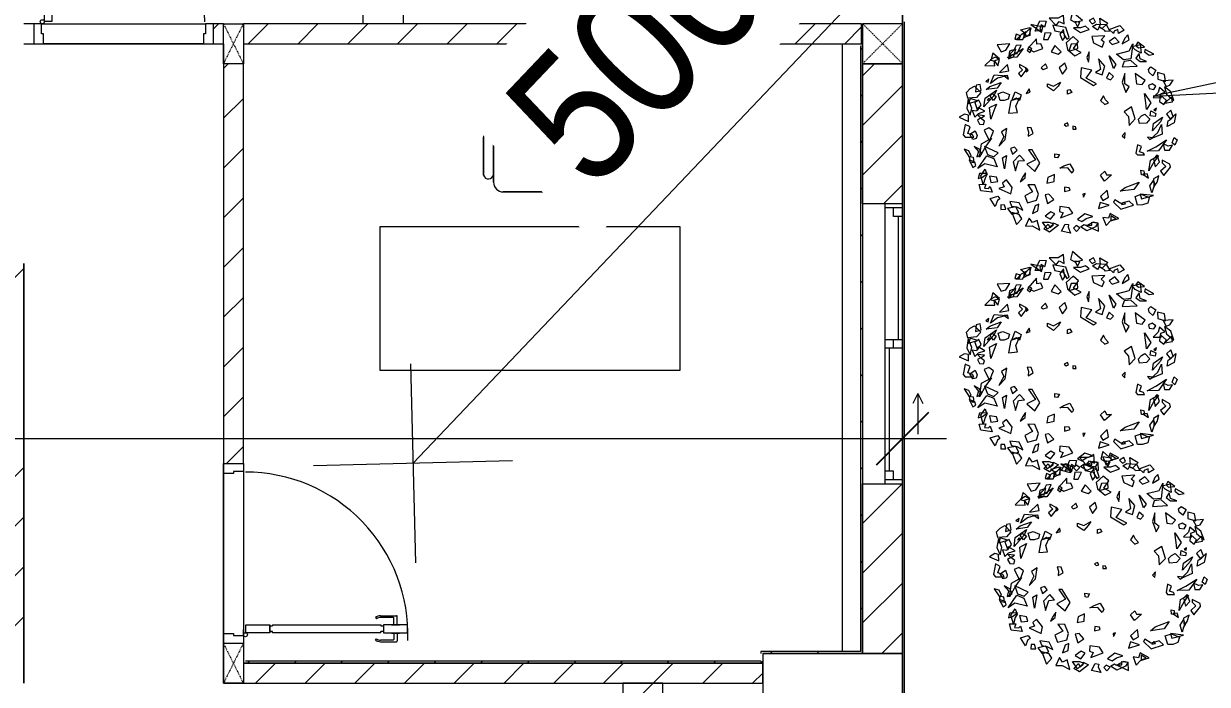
# Model space of a CAD drawing. Header units: millimetres. Extents: x 5357 to 201988, y -16345 to 109895.
# Drawn here: x 122853 to 128779, y 73232 to 76537 of the extents above; entities that cross this region are included whole.
import ezdxf

# ---------------------------------------------------------------- set-up
doc = ezdxf.new("R2010")
doc.units = ezdxf.units.MM
doc.linetypes.add('Dash', pattern=[6, 3, -3])
doc.linetypes.add('Grid Line', pattern=[22.225, 12.7, -3.175, 3.175, -3.175])
for name, color, linetype, lineweight in [('0-1', 7, 'Continuous', 5), ('A-ANNO-DIMS', 211, 'Continuous', 9), ('A-ANNO-DIMS-220', 211, 'Continuous', 9), ('A-CLNG', 13, 'Continuous', 9), ('A-DETL-GENF-1', 53, 'Continuous', 9), ('A-DETL-THIN', 151, 'Continuous', 9), ('A-DOOR-1', 53, 'Continuous', 9), ('A-FLOR', 192, 'Continuous', 9), ('A-FLOR-1', 10, 'Continuous', 9), ('A-FLOR-2', 53, 'Continuous', 9), ('A-GLAZ', 151, 'Continuous', 9), ('A-WALL', 113, 'Continuous', 9), ('A-WALL-1', 9, 'Continuous', 18), ('A-WALL-2', 53, 'Continuous', 9), ('A-WALL-4', 113, 'Continuous', 18), ('A-WALL-PATT-1', 10, 'Continuous', 9), ('A-WALL-PATT-2', 53, 'Continuous', 9), ('A-WALL-PATT-3', 111, 'Continuous', 9), ('G-IMPT', 8, 'Continuous', 9), ('I-FURN', 30, 'Continuous', 9), ('I-FURN-1', 53, 'Continuous', 9), ('I-WALL-1', 9, 'Continuous', 18), ('L-PLNT', 71, 'Continuous', 9), ('S-COLS', 52, 'Continuous', 9), ('S-COLS-2', 9, 'Continuous', 18), ('S-COLS-4', 53, 'Continuous', 9), ('S-COLS-5', 52, 'Continuous', 18), ('S-COLS-6', 52, 'Dash', 9), ('S-COLS-HDLN', 52, 'Dash', 9), ('S-COLS-HDLN-1', 53, 'Dash', 9), ('S-GRID-1', 1, 'Grid Line', 9)]:
    doc.layers.add(name, color=color, linetype=linetype, lineweight=lineweight)
doc.styles.add('Arial_4', font='arial_0.ttf', dxfattribs={"width": 0.9, "height": 660})
doc.styles.add('UTM Avo', font='UTM Avo.ttf', dxfattribs={"width": 0.9, "height": 660})
doc.dimstyles.new('1_Dim_chi_tiet_khu_đất_2', dxfattribs={"dimscale": 304.8, "dimtxt": 673.371204, "dimasz": 0.866142, "dimexe": 0.721785, "dimexo": 0.0625, "dimgap": 0.072178, "dimtad": 1, "dimdec": 0, "dimrnd": 5, "dimzin": 0, "dimdsep": 46, "dimtxsty": 'Arial_4', "dimblk1": 'OBLIQUE', "dimblk2": 'OBLIQUE', "dimsah": 1, "dimcen": 0.09, "dimdle": 0.721785, "dimazin": 0, "dimtfac": 1, "dimtdec": 4, "dimtix": 1, "dimtmove": 0, "dimatfit": 3, "dimfxl": 2.165354, "dimfxlon": 1, "dimtvp": 1, "dimtolj": 1, "dimtzin": 0, "dimarcsym": 2})
doc.dimstyles.new('Arrow_-_2_5mm_Arial_DIM_KHU_DAT', dxfattribs={"dimscale": 304.8, "dimtxt": 659.538626, "dimasz": 2.165354, "dimexe": 1.732283, "dimexo": 0, "dimgap": 0.360892, "dimtad": 1, "dimjust": 3, "dimdec": 0, "dimzin": 0, "dimdsep": 46, "dimtxsty": 'UTM Avo', "dimsah": 1, "dimcen": 0.09, "dimazin": 0, "dimtfac": 1, "dimtdec": 4, "dimtix": 1, "dimtmove": 0, "dimatfit": 2, "dimfxl": 1, "dimtvp": 1, "dimtfill": 1, "dimtolj": 1, "dimtzin": 0, "dimarcsym": 2})
pattern_1 = [(45, (0, 0), (-124.4508, 124.4508), [])]
pattern_2 = [(45, (0, 0), (-116.67262, 116.67262), [])]

# ---------------------------------------------------------------- blocks, each defined once
blk = doc.blocks.new('NCV_TKTC_KET CAU_rvt-1-TKCS_MB SÂN ĐƯỜNG NỘI BỘ')
at = {"layer": 'A-FLOR-1'}
for p, q in [((122852.6, 75142.4), (122852.6, 75336.9)), ((122852.6, 75336.9), (122852.6, 75142.4)), ((122852.6, 75336.9), (122852.6, 75142.4)), ((122852.6, 75142.4), (122852.6, 75336.9)), ((122852.6, 75137), (122852.6, 75142.4)), ((122852.6, 75142.4), (122852.6, 75137)), ((122852.6, 75142.4), (122852.6, 75137)), ((122852.6, 75137), (122852.6, 75142.4)), ((122852.6, 75087), (122852.6, 75137)), ((122852.6, 75137), (122852.6, 75087)), ((122852.6, 75137), (122852.6, 75087)), ((122852.6, 75087), (122852.6, 75137)), ((122852.6, 74387), (122852.6, 75087)), ((122852.6, 75087), (122852.6, 74387)), ((122852.6, 75087), (122852.6, 74387)), ((122852.6, 74387), (122852.6, 75087)), ((122852.6, 74342.4), (122852.6, 74387)), ((122852.6, 74387), (122852.6, 74342.4)), ((122852.6, 74387), (122852.6, 74342.4)), ((122852.6, 74342.4), (122852.6, 74387)), ((122852.6, 74337), (122852.6, 74342.4)), ((122852.6, 74342.4), (122852.6, 74337)), ((122852.6, 74342.4), (122852.6, 74337)), ((122852.6, 74337), (122852.6, 74342.4)), ((122852.6, 73236.9), (122852.6, 74337)), ((122852.6, 74337), (122852.6, 73236.9)), ((122852.6, 74337), (122852.6, 73236.9)), ((122852.6, 73236.9), (122852.6, 74337)), ((127252.5, 73386.9), (127252.5, 73035.3))]:
    blk.add_line(p, q, dxfattribs=at)
at = {"layer": 'A-FLOR-2'}
blk.add_line((127252.5, 73035.3), (127252.5, 73386.9), dxfattribs=at)
at = {"layer": 'S-COLS-2'}
for p, q in [((126552.4, 73386.9), (126552.4, 73036.9)), ((127252.4, 73386.9), (126552.4, 73386.9)), ((127252.4, 73036.9), (127252.4, 73386.9))]:
    blk.add_line(p, q, dxfattribs=at)
blk = doc.blocks.new('DOOR_CW_01 CANH MO-PANEL KINH - DIW_01-900x2200-CỬA GỖ VÂN LAMINATE-553375-TKCS_MB SÂN ĐƯỜNG NỘI BỘ')
at = {"layer": 'A-DETL-GENF-1'}
for p, q in [((-397, -182), (-397, -62)), ((-397, -62), (-357, -62)), ((-357, -62), (-357, -182)), ((-357, -182), (-397, -182)), ((-397, -196), (-391, -196)), ((-397, -738), (-397, -196)), ((-391, -196), (-391, -182)), ((-391, -182), (-363, -182)), ((-363, -182), (-363, -196)), ((-357, -196), (-363, -196)), ((-357, -196), (-357, -738)), ((-442, -737), (-442, -816.5)), ((-434, -799.5), (-434, -737)), ((-433.9, -711.2), (-427.3, -715.8)), ((-397, -738), (-391, -738)), ((-357, -752), (-397, -752)), ((-397, -752), (-397, -872)), ((-391, -752), (-391, -738)), ((-363, -752), (-391, -752)), ((-357, -738), (-363, -738)), ((-363, -738), (-363, -752)), ((-357, -872), (-357, -752)), ((-320.1, -711.2), (-326.7, -715.8)), ((-320, -799.5), (-320, -737)), ((-312, -737), (-312, -816.5)), ((-399, -820.5), (-438, -820.5)), ((-399, -803.5), (-430, -803.5)), ((-399, -792.2), (-399, -831.8)), ((-397, -792.2), (-399, -792.2)), ((-397, -792.2), (-397, -831.8)), ((-357, -792.2), (-357, -831.8)), ((-357, -792.2), (-355, -792.2)), ((-355, -792.2), (-355, -831.8)), ((-355, -803.5), (-324, -803.5)), ((-355, -820.5), (-316, -820.5)), ((-399, -831.8), (-397, -831.8)), ((-397, -872), (-357, -872)), ((-355, -831.8), (-357, -831.8))]:
    blk.add_line(p, q, dxfattribs=at)
blk.add_circle((-407, -60), 10, dxfattribs=at)
for centre, radius, start, end in [((-407, -60), 814, 268, 0), ((-397, -737), 45, 145, 180), ((-397, -737), 37, 145, 180), ((-357, -737), 37, 0, 35), ((-357, -737), 45, 360, 35), ((-438, -816.5), 4, 180, 270), ((-430, -799.5), 4, 180, 270), ((-324, -799.5), 4, 270, 0), ((-316, -816.5), 4, 270, 0)]:
    blk.add_arc(centre, radius, start, end, dxfattribs=at)
at = {"layer": 'A-DOOR-1'}
for p, q in [((-450, -50), (-450, 50)), ((-450, 50), (-400, 50)), ((-400, 50), (-400, 0)), ((400, 0), (400, 50)), ((400, 50), (450, 50)), ((450, 50), (450, -50)), ((-410, -50), (-450, -50)), ((-410, 0), (-410, -50)), ((-400, 0), (-410, 0)), ((-407, -50), (-382, -50)), ((410, 0), (400, 0)), ((410, -50), (410, 0)), ((450, -50), (410, -50))]:
    blk.add_line(p, q, dxfattribs=at)
blk = doc.blocks.new('BAN LV A - BAN LV A_dwg_ban hoc2-V184-TKCS_MB SÂN ĐƯỜNG NỘI BỘ')
at = {"layer": 'I-FURN'}
for p, q in [((145.8, 437.4), (-145.8, 437.4)), ((-194.4, 388.8), (-194.4, 113.4)), ((194.4, 113.4), (194.4, 388.8)), ((-243, 354.4), (-243, 162)), ((194.4, 351.4), (194.4, 150.8)), ((243.7, 164.3), (243.7, 354.4)), ((-120.5, 64.8), (120.5, 64.8))]:
    blk.add_line(p, q, dxfattribs=at)
at = {"layer": 'I-FURN', "flags": 128}
blk.add_lwpolyline([(-737.8, 610.5), (-737.8, 1330.5), (-154.9, 1330.5), (762.2, 1330.5), (762.2, 610.5)], close=True, dxfattribs=at)
at = {"layer": 'I-FURN'}
for centre, radius, start, end in [((-145.8, 388.8), 48.6, 90, 180), ((145.8, 388.8), 48.6, 360, 90), ((-218.7, 347.3), 25.3, 343.7398, 163.7398), ((219.4, 347.3), 25.3, 16.2602, 170.70537), ((-218.7, 154.9), 25.3, 163.7398, 16.2602), ((219.4, 154.9), 25.3, 189.29463, 251.61649), ((219.4, 154.9), 25.3, 255.7833, 16.2602), ((-180.2, 75.4), 17.8, 57.97259, 216.69006), ((-145.8, 113.4), 48.6, 180, 207.58444), ((0, 324), 324, 233.1301, 306.8699), ((0, 359.3), 318.2, 237.57575, 302.42425), ((180.2, 75.4), 17.8, 323.30994, 122.02741), ((145.8, 113.4), 48.6, 332.41556, 0)]:
    blk.add_arc(centre, radius, start, end, dxfattribs=at)
blk = doc.blocks.new('BAN LV A - BAN LV A_dwg-V185-TKCS_MB SÂN ĐƯỜNG NỘI BỘ')
at = {"extrusion": (0, 0, -1), "zscale": -1, "rotation": 180}
blk.add_blockref('BAN LV A - BAN LV A_dwg_ban hoc2-V184-TKCS_MB SÂN ĐƯỜNG NỘI BỘ', (-729, 1383.7), dxfattribs=at)
blk = doc.blocks.new('BAN LV A - BAN LV A-V186-TKCS_MB SÂN ĐƯỜNG NỘI BỘ')
at = {"layer": 'I-FURN-1'}
for p, q in [((-8.8, -53.2), (1491.2, -53.2)), ((-8.8, -773.2), (-8.8, -53.2)), ((1491.2, -53.2), (1491.2, -773.2)), ((1491.2, -773.2), (-8.8, -773.2)), ((583.2, -946.3), (874.8, -946.3)), ((534.6, -1029.3), (534.6, -994.9)), ((923.4, -994.9), (923.4, -1032.3)), ((486, -1221.7), (486, -1029.3)), ((972.7, -1029.3), (972.7, -1219.4)), ((534.6, -1270.3), (534.6, -1235.9)), ((923.4, -1232.9), (923.4, -1270.3))]:
    blk.add_line(p, q, dxfattribs=at)
for centre, radius, start, end in [((583.2, -994.9), 48.6, 90, 180), ((874.8, -994.9), 48.6, 0, 90), ((510.3, -1036.4), 25.3, 16.2602, 163.7398), ((948.4, -1036.4), 25.3, 16.2602, 170.70537), ((510.3, -1228.8), 25.3, 163.7398, 343.7398), ((948.4, -1228.8), 25.3, 189.29463, 16.2602), ((548.9, -1308.3), 17.8, 119.40397, 216.69006), ((583.2, -1270.3), 48.6, 180, 207.58444), ((874.8, -1270.3), 48.6, 332.41556, 0), ((909.2, -1308.3), 17.8, 323.30994, 60.59603), ((729, -1059.7), 324, 233.1301, 306.8699)]:
    blk.add_arc(centre, radius, start, end, dxfattribs=at)
at = {"extrusion": (0, 0, -1), "zscale": -1, "rotation": 180}
blk.add_blockref('BAN LV A - BAN LV A_dwg-V185-TKCS_MB SÂN ĐƯỜNG NỘI BỘ', (0, 0), dxfattribs=at)
blk = doc.blocks.new('G1_SOF - BO TRU - 100x200-V190-TKCS_MB SÂN ĐƯỜNG NỘI BỘ')
at = {"layer": 'S-COLS-2'}
for p, q in [((-50, 100), (50, 100)), ((-50, -100), (-50, 100)), ((50, 100), (50, -100))]:
    blk.add_line(p, q, dxfattribs=at)
at = {"layer": 'S-COLS-HDLN-1'}
for p, q in [((50, -100), (-50, 100)), ((-50, -100), (50, 100))]:
    blk.add_line(p, q, dxfattribs=at)
blk = doc.blocks.new('DOOR_CW_01 CANH MO-PANEL KINH - DIG_01-900x2200-CỬA NHÔM KÍNH-400868-TKCS_MB SÂN ĐƯỜNG NỘI BỘ')
at = {"layer": 'A-DETL-GENF-1'}
for p, q in [((-399, 831.8), (-397, 831.8)), ((-399, 792.2), (-399, 831.8)), ((-397, 872), (-357, 872)), ((-397, 752), (-397, 872)), ((-397, 792.2), (-397, 831.8)), ((-357, 872), (-357, 752)), ((-357, 792.2), (-357, 831.8)), ((-355, 831.8), (-357, 831.8)), ((-355, 792.2), (-355, 831.8)), ((-442, 737), (-442, 816.5)), ((-399, 820.5), (-438, 820.5)), ((-434, 799.5), (-434, 737)), ((-399, 803.5), (-430, 803.5)), ((-397, 792.2), (-399, 792.2)), ((-357, 792.2), (-355, 792.2)), ((-355, 820.5), (-316, 820.5)), ((-355, 803.5), (-324, 803.5)), ((-320, 799.5), (-320, 737)), ((-312, 737), (-312, 816.5)), ((-433.9, 711.2), (-427.3, 715.8)), ((-357, 752), (-397, 752)), ((-397, 738), (-391, 738)), ((-397, 738), (-397, 196)), ((-363, 752), (-391, 752)), ((-391, 752), (-391, 738)), ((-363, 738), (-363, 752)), ((-357, 738), (-363, 738)), ((-357, 196), (-357, 738)), ((-320.1, 711.2), (-326.7, 715.8)), ((-397, 196), (-391, 196)), ((-357, 182), (-397, 182)), ((-397, 182), (-397, 62)), ((-391, 196), (-391, 182)), ((-391, 182), (-363, 182)), ((-357, 196), (-363, 196)), ((-363, 182), (-363, 196)), ((-357, 62), (-357, 182)), ((-397, 62), (-357, 62))]:
    blk.add_line(p, q, dxfattribs=at)
blk.add_circle((-407, 60), 10, dxfattribs=at)
for centre, radius, start, end in [((-407, 60), 814, 360, 92), ((-438, 816.5), 4, 90, 180), ((-430, 799.5), 4, 90, 180), ((-324, 799.5), 4, 360, 90), ((-316, 816.5), 4, 0, 90), ((-397, 737), 45, 180, 215), ((-397, 737), 37, 180, 215), ((-357, 737), 37, 325, 0), ((-357, 737), 45, 325, 0)]:
    blk.add_arc(centre, radius, start, end, dxfattribs=at)
at = {"layer": 'A-DOOR-1'}
for p, q in [((-410, 50), (-450, 50)), ((-450, 50), (-450, -50)), ((-410, 0), (-410, 50)), ((-400, 0), (-410, 0)), ((-407, 50), (-382, 50)), ((-400, -50), (-400, 0)), ((410, 0), (400, 0)), ((400, 0), (400, -50)), ((450, 50), (410, 50)), ((410, 50), (410, 0)), ((450, -50), (450, 50)), ((-450, -50), (-400, -50)), ((400, -50), (450, -50))]:
    blk.add_line(p, q, dxfattribs=at)
blk = doc.blocks.new('G1_SOF - BO TRU - 100x200-V107-TKCS_MB SÂN ĐƯỜNG NỘI BỘ')
at = {"layer": 'S-COLS-2'}
for p, q in [((-50, 100), (50, 100)), ((-50, -100), (-50, 100)), ((50, 100), (50, -100)), ((50, -100), (-50, -100))]:
    blk.add_line(p, q, dxfattribs=at)
at = {"layer": 'S-COLS-HDLN-1'}
for p, q in [((50, -100), (-50, 100)), ((-50, -100), (50, 100))]:
    blk.add_line(p, q, dxfattribs=at)
blk = doc.blocks.new('NCV_TKTC_TANG 1_rvt-1-TKCS_MB SÂN ĐƯỜNG NỘI BỘ')
at = {"layer": 'A-WALL-PATT-1'}
h = blk.add_hatch(dxfattribs=at)
h.set_pattern_fill('FP_1', color=256, style=0, pattern_type=2)
h.set_pattern_definition(pattern_1)
h.paths.add_polyline_path([(123842.6, 76436.9), (123852.6, 76436.9), (123852.6, 76536.9), (123802.6, 76536.9), (123802.6, 76436.9)])
h.paths.add_polyline_path([(122852.6, 76436.9), (122902.6, 76436.9), (122902.6, 76536.9), (122852.6, 76536.9)])
h = blk.add_hatch(dxfattribs=at)
h.set_pattern_fill('FP_1', color=256, style=0, pattern_type=2)
h.set_pattern_definition(pattern_1)
h.paths.add_polyline_path([(126952.6, 76436.9), (127047.6, 76436.9), (127047.6, 76536.9), (123952.6, 76536.9), (123952.6, 76436.9), (126885.8, 76436.9)])
h = blk.add_hatch(dxfattribs=at)
h.set_pattern_fill('FP_1', color=256, style=0, pattern_type=2)
h.set_pattern_definition(pattern_1)
h.paths.add_polyline_path([(123902.6, 74336.9), (123952.6, 74336.9), (123952.6, 76336.9), (123852.6, 76336.9), (123852.6, 74336.9)])
h = blk.add_hatch(dxfattribs=at)
h.set_pattern_fill('FP_1', color=256, style=0, pattern_type=2)
h.set_pattern_definition(pattern_1)
h.paths.add_polyline_path([(122752.6, 73436.9), (122852.6, 73436.9), (122852.6, 74337), (122752.6, 74337), (122752.6, 73897.3)])
h.paths.add_polyline_path([(122852.6, 75137), (122852.6, 75437), (122752.6, 75437), (122752.6, 75137), (122802.6, 75137)])
h = blk.add_hatch(dxfattribs=at)
h.set_pattern_fill('FP_1', color=256, style=0, pattern_type=2)
h.set_pattern_definition(pattern_1)
h.paths.add_polyline_path([(125852.6, 73236.9), (126552.6, 73236.9), (126552.6, 73336.9), (123952.6, 73336.9), (123952.6, 73236.9), (124990.5, 73236.9)])
at = {"layer": 'A-WALL-PATT-2'}
h = blk.add_hatch(dxfattribs=at)
h.set_pattern_fill('FP_2', color=256, style=0, pattern_type=2)
h.set_pattern_definition(pattern_2)
h.paths.add_polyline_path([(127052.6, 73386.9), (127050.9, 76426.9), (127042.6, 76426.9), (127042.6, 73386.9)])
h = blk.add_hatch(dxfattribs=at)
h.set_pattern_fill('FP_2', color=256, style=0, pattern_type=2)
h.set_pattern_definition(pattern_2)
h.paths.add_polyline_path([(127042.6, 73386.9), (127042.6, 73396.9), (126542.6, 73396.9), (126542.6, 73386.9), (126952.6, 73386.9)])
h = blk.add_hatch(dxfattribs=at)
h.set_pattern_fill('FP_2', color=256, style=0, pattern_type=2)
h.set_pattern_definition(pattern_2)
h.paths.add_polyline_path([(125032.2, 73336.9), (126552.4, 73337.1), (126552.4, 73346.9), (123952.6, 73346.9), (123952.6, 73336.9), (123979.7, 73336.9)])
at = {"layer": 'A-FLOR-1'}
for p, q in [((122852.6, 76436.9), (122902.6, 76436.9)), ((122902.6, 76436.9), (122952.6, 76436.9)), ((122952.6, 76436.9), (123752.6, 76436.9)), ((123752.6, 76436.9), (123802.6, 76436.9)), ((123802.6, 76436.9), (123852.6, 76436.9)), ((123852.6, 76436.9), (123852.6, 74343.1)), ((123852.6, 74343.1), (123852.6, 74336.9)), ((123852.6, 74336.9), (123852.6, 74286.9)), ((123852.6, 74286.9), (123852.6, 73486.9)), ((123852.6, 73486.9), (123852.6, 73443.1)), ((123852.6, 73443.1), (123852.6, 73436.9)), ((123852.6, 73436.9), (123852.6, 73236.9)), ((123852.6, 73236.9), (125852.6, 73236.9)), ((125852.6, 73236.9), (125852.6, 73226.9))]:
    blk.add_line(p, q, dxfattribs=at)
at = {"layer": 'A-FLOR-2'}
for p, q in [((123752.6, 76436.9), (122952.6, 76436.9)), ((123852.6, 73486.9), (123852.6, 74286.9))]:
    blk.add_line(p, q, dxfattribs=at)
at = {"layer": 'A-WALL-1'}
for p, q in [((127047.6, 76536.9), (123952.6, 76536.9)), ((127047.6, 76436.9), (127047.6, 76536.9)), ((122852.6, 76436.9), (122862.6, 76436.9)), ((123842.6, 76436.9), (123852.6, 76436.9)), ((123952.6, 76436.9), (127047.6, 76436.9)), ((126552.6, 73336.9), (123952.6, 73336.9)), ((126552.6, 73236.9), (126552.6, 73336.9)), ((123952.6, 73236.9), (126552.6, 73236.9))]:
    blk.add_line(p, q, dxfattribs=at)
at = {"layer": 'A-WALL-2'}
for p, q in [((124552.6, 76536.9), (124552.6, 78026.9)), ((124752.6, 78036.9), (124752.6, 76536.9)), ((122902.6, 76536.9), (122852.6, 76536.9)), ((122942.6, 76536.9), (123762.6, 76536.9)), ((123852.6, 76536.9), (123802.6, 76536.9)), ((122862.6, 76436.9), (122902.6, 76436.9)), ((123752.6, 76436.9), (122952.6, 76436.9)), ((123802.6, 76436.9), (123842.6, 76436.9)), ((123852.6, 76336.9), (123852.6, 74336.9)), ((123952.6, 74336.9), (123952.6, 76336.9)), ((123852.6, 73486.9), (123852.6, 74286.9)), ((123952.6, 74296.9), (123952.6, 73476.9))]:
    blk.add_line(p, q, dxfattribs=at)
at = {"layer": 'I-WALL-1'}
for p, q in [((127042.6, 76426.9), (127042.6, 73396.9)), ((127052.6, 75635.3), (127052.6, 76426.9)), ((127052.6, 73386.9), (127052.6, 74235.3)), ((127042.6, 73396.9), (126542.6, 73396.9)), ((126542.6, 73396.9), (126542.6, 73386.9)), ((126552.6, 73386.9), (127042.6, 73386.9)), ((127042.6, 73386.9), (127052.6, 73386.9)), ((123952.6, 73336.9), (126552.6, 73336.9)), ((126542.6, 73346.9), (123962.6, 73346.9)), ((126552.6, 73336.9), (126552.6, 73346.9))]:
    blk.add_line(p, q, dxfattribs=at)
at = {"layer": 'A-DOOR-1'}
blk.add_blockref('DOOR_CW_01 CANH MO-PANEL KINH - DIG_01-900x2200-CỬA NHÔM KÍNH-400868-TKCS_MB SÂN ĐƯỜNG NỘI BỘ', (123352.6, 76486.9), dxfattribs=at)
at = {"layer": 'A-DOOR-1', "rotation": 90.0000000000008}
blk.add_blockref('DOOR_CW_01 CANH MO-PANEL KINH - DIW_01-900x2200-CỬA GỖ VÂN LAMINATE-553375-TKCS_MB SÂN ĐƯỜNG NỘI BỘ', (123902.6, 73886.9), dxfattribs=at)
at = {"layer": 'I-FURN-1', "rotation": 180}
blk.add_blockref('BAN LV A - BAN LV A-V186-TKCS_MB SÂN ĐƯỜNG NỘI BỘ', (126128.2, 74749.2), dxfattribs=at)
at = {"layer": 'S-COLS-4', "rotation": 180}
for name, p in [('G1_SOF - BO TRU - 100x200-V107-TKCS_MB SÂN ĐƯỜNG NỘI BỘ', (123902.6, 76436.9)), ('G1_SOF - BO TRU - 100x200-V190-TKCS_MB SÂN ĐƯỜNG NỘI BỘ', (123902.6, 73336.9))]:
    blk.add_blockref(name, p, dxfattribs=at)
blk = doc.blocks.new('1_FAMILY RVT - W01-WxH 1400x1400xmm-389822-TKCS_MB SÂN ĐƯỜNG NỘI BỘ')
at = {"layer": 'A-GLAZ'}
for p, q in [((248.4, 172.39), (299.2, 197.79)), ((248.4, 172.39), (299.2, 146.99)), ((248.4, 172.39), (451.6, 172.39)), ((-700, 96.19), (-700, -103.81)), ((700, 96.19), (-700, 96.19)), ((-700, 96.19), (-636.5, 96.19)), ((-680.95, 96.19), (-680.95, 7.29)), ((-636.5, 96.19), (-22.225, 96.19)), ((-636.5, 96.19), (-636.5, 51.74)), ((-636.5, 73.965), (-22.225, 73.965)), ((-22.225, 7.29), (-22.225, 96.19)), ((-22.225, 96.19), (22.225, 96.19)), ((22.225, 96.19), (680.95, 96.19)), ((22.225, 96.19), (22.225, 7.29)), ((680.95, 96.19), (700, 96.19)), ((680.95, 96.19), (680.95, 7.29)), ((700, -103.81), (700, 96.19)), ((-700, 7.29), (-680.95, 7.29)), ((-636.5, 51.74), (-680.95, 51.74)), ((-680.95, 7.29), (-22.225, 7.29)), ((22.225, 51.74), (-22.225, 51.74)), ((-22.225, 7.29), (22.225, 7.29)), ((22.225, 29.515), (636.5, 29.515)), ((22.225, 7.29), (636.5, 7.29)), ((636.5, 51.74), (636.5, 7.29)), ((680.95, 51.74), (636.5, 51.74)), ((636.5, 7.29), (700, 7.29)), ((-700, -103.81), (700, -103.81))]:
    blk.add_line(p, q, dxfattribs=at)
blk = doc.blocks.new('CAY MAI VAN PHUC - CAY DUC SOC_dwg-V449-TKCS_MB SÂN ĐƯỜNG NỘI BỘ')
at = {"layer": 'G-IMPT'}
for p, q in [((3.3, 710.1), (-1.7, 603.3)), ((8.8, 584.8), (7.2, 703.3)), ((294.2, -25.1), (338.5, -24.4)), ((338.9, -25.5), (294.3, -25.5))]:
    blk.add_line(p, q, dxfattribs=at)
at = {"layer": 'G-IMPT', "flags": 128}
for points in [[(-1.7, 603.3), (-13.8, 346.6), (-60.3, 479.5), (-67, 419.7), (-133.5, 499.4), (-126.8, 413), (-206.6, 479.5), (-173.4, 359.9), (-213.3, 426.3), (-293.1, 379.8), (-279.8, 346.6), (-319.7, 373.2), (-366.2, 320), (-326.3, 273.5), (-472.6, 306.7), (-359.6, 246.9), (-425.8, 246.9)], [(32.8, 479.5), (12.9, 293.4), (8.8, 584.8)], [(75.9, 452.2), (72.7, 426.3), (52.8, 486.1), (32.8, 479.5)], [(134.3, 451.9), (112.6, 393.1), (119.3, 479.5), (79.4, 479.5), (75.9, 452.2)], [(-426.1, 246.9), (-446, 207.1), (-419.4, 173.8), (-452.7, 167.2), (-466, 67.5), (-439.4, 67.5), (-472.6, 47.6), (-439.4, 14.4), (-878.3, -78.6), (-80.3, -38.8), (-472.6, -105.2), (-446, -204.9), (-419.4, -198.2), (-419.4, -238.1), (-352.9, -324.5)], [(294.3, -25.5), (272.2, -25.5), (294.2, -25.1)], [(-100.2, -470.7), (-19.9, -481.4), (-0.5, -390.9), (-0.5, -590.3), (26.2, -484), (86, -477.3), (86, -444.1), (112.6, -464), (212.4, -444.1), (192.4, -404.2), (225.7, -417.5), (278.9, -384.3), (199.1, -191.6), (305.5, -371), (338.7, -337.8), (312.1, -291.3), (365.3, -324.5), (393.1, -282.9)], [(-313, -377.6), (-206.6, -271.3), (-366.2, -550.4), (-259.8, -417.5), (-213.3, -444.1), (-166.7, -417.5), (-166.7, -457.4), (-102.1, -470.3)], [(-352.8, -324.3), (-326.3, -297.9), (-339.6, -364.4), (-313.4, -377.4)], [(393.1, -282.9), (405.2, -264.7), (429.2, -276.7)]]:
    blk.add_lwpolyline(points, dxfattribs=at)
at = {"layer": 'G-IMPT'}
blk.add_circle((0, 0), 38.6, dxfattribs=at)
blk = doc.blocks.new('CAY MAI VAN PHUC - CAY BONG TRANG-V450-TKCS_MB SÂN ĐƯỜNG NỘI BỘ')
at = {"xscale": 0.7894736842105263, "yscale": 0.7894736842105263, "zscale": 0.7894736842105263}
blk.add_blockref('CAY MAI VAN PHUC - CAY DUC SOC_dwg-V449-TKCS_MB SÂN ĐƯỜNG NỘI BỘ', (0, 0), dxfattribs=at)
blk = doc.blocks.new('CAY BACH TRINH - CAY BACH TRINH_dwg-2249800-TKCS_MB SÂN ĐƯỜNG NỘI BỘ')
at = {"layer": 'G-IMPT', "flags": 128}
for points in [[(-357, 1653), (-250, 1541), (-201, 1603), (-123, 1566), (-133, 1703), (-220, 1653)], [(7, 1749), (-25, 1628), (43, 1591), (160, 1616)], [(-715, 1368), (-728, 1408), (-805, 1472), (-663, 1508), (-663, 1385)], [(-648, 1504), (-672, 1392), (-758, 1347), (-746, 1419), (-706, 1444)], [(-477, 1437), (-459, 1512), (-646, 1555)], [(-578, 1452), (-505, 1613), (-404, 1608), (-431, 1511), (-482, 1548), (-505, 1489), (-486, 1456)], [(-83, 1327), (-48, 1351), (-99, 1506), (-301, 1542), (-270, 1454), (-140, 1428)], [(23, 1503), (131, 1428), (267, 1478), (209, 1528), (131, 1503)], [(121, 1587), (40, 1602), (86, 1521)], [(335, 1653), (267, 1616), (316, 1566), (365, 1591)], [(533, 1553), (590, 1452), (520, 1446), (509, 1467), (423, 1512), (399, 1468), (319, 1525), (383, 1562)], [(423, 1516), (443, 1553), (433, 1653), (560, 1578), (472, 1491)], [(579, 1478), (745, 1541), (813, 1466), (725, 1416), (716, 1478), (657, 1453), (647, 1416)], [(-874, 1403), (-896, 1328), (-826, 1327), (-809, 1379)], [(-870, 1320), (-769, 1323), (-719, 1438), (-798, 1395)], [(-556, 1333), (-692, 1179), (-600, 1129), (-460, 1181), (-492, 1255), (-553, 1247)], [(-428, 1425), (-446, 1319), (-376, 1318), (-327, 1420)], [(-133, 1478), (-191, 1403), (-152, 1303), (-113, 1353)], [(14, 1366), (-94, 1266), (-74, 1166), (43, 1066), (140, 1116), (23, 1178), (101, 1291)], [(511, 1378), (306, 1366), (335, 1266), (472, 1203), (501, 1278), (452, 1316)], [(667, 1353), (579, 1291), (628, 1241), (735, 1278)], [(871, 1391), (823, 1341), (784, 1253), (891, 1316)], [(-1174, 1238), (-1112, 1130), (-1037, 1152), (-972, 1252)], [(-766, 1181), (-866, 1042), (-1009, 1038), (-900, 1094)], [(-996, 1019), (-915, 1047), (-883, 1171), (-978, 1137)], [(-989, 1076), (-860, 1099), (-799, 1231), (-876, 1225), (-913, 1152)], [(-697, 1145), (-671, 1210), (-634, 1180), (-660, 1114)], [(-269, 1228), (-328, 1128), (-220, 1091), (-172, 1128)], [(-50, 1140), (92, 1178), (86, 1252), (-14, 1249)], [(267, 1128), (228, 1041), (257, 966), (267, 1041)], [(696, 1091), (891, 1141), (949, 1253), (920, 1016), (803, 1003)], [(1064, 1244), (1080, 1108), (985, 1158), (937, 1212)], [(1027, 1278), (998, 1228), (1037, 1191), (1135, 1203)], [(1144, 1166), (1135, 1128), (1203, 1078), (1281, 1091)], [(-1364, 914), (-1208, 910), (-1218, 988), (-1136, 1017), (-1240, 1107), (-1267, 1010)], [(-1164, 910), (-1135, 1007), (-1204, 1044), (-1282, 1000), (-1216, 980)], [(-1010, 928), (-1137, 803), (-990, 828)], [(-840, 791), (-799, 735), (-718, 839), (-724, 876), (-821, 927), (-821, 894), (-775, 847)], [(-415, 941), (-483, 878), (-454, 853), (-386, 878)], [(-113, 953), (-201, 878), (-152, 778), (-84, 866)], [(413, 1016), (443, 853), (365, 803), (472, 766), (511, 903)], [(647, 866), (579, 1066), (686, 928)], [(813, 978), (784, 891), (1018, 903), (920, 991)], [(1047, 1103), (998, 1028), (1066, 978), (1164, 978), (1066, 1016)], [(-1279, 631), (-1217, 768), (-1027, 752), (-1169, 714)], [(-993, 702), (-1009, 756), (-1064, 751)], [(-717, 878), (-717, 816), (-688, 841)], [(140, 878), (131, 728), (335, 603), (384, 628), (218, 716), (306, 841)], [(579, 803), (540, 716), (599, 691), (647, 741)], [(823, 791), (784, 653), (842, 491), (891, 578), (823, 628)], [(988, 791), (1008, 628), (1096, 616), (1144, 678)], [(1261, 753), (1203, 803), (1193, 853), (1232, 891), (1310, 841)], [(1339, 702), (1463, 665), (1444, 774), (1337, 802)], [(-1595, 553), (-1527, 591), (-1429, 491), (-1497, 416), (-1634, 403), (-1653, 491)], [(-1424, 524), (-1440, 618), (-1501, 607), (-1513, 501)], [(-1302, 703), (-1351, 666), (-1312, 653)], [(-1109, 650), (-1174, 560), (-1345, 537), (-1285, 585)], [(-220, 591), (-289, 516), (-386, 578), (-386, 628), (-289, 591), (-181, 653)], [(1310, 591), (1252, 628), (1193, 603), (1203, 553), (1281, 541)], [(1270, 413), (1394, 410), (1386, 473), (1452, 496), (1368, 568), (1347, 490)], [(1422, 673), (1471, 586), (1531, 604), (1583, 684)], [(1447, 578), (1476, 466), (1593, 366), (1544, 503)], [(-1597, 135), (-1570, 248), (-1626, 391), (-1648, 247)], [(-1619, 320), (-1482, 361), (-1595, 398)], [(-1478, 213), (-1422, 297), (-1459, 373), (-1523, 336)], [(-1380, 266), (-1361, 403), (-1185, 528), (-1224, 441)], [(-1328, 370), (-1279, 378), (-1302, 402)], [(-1283, 435), (-1251, 475), (-1188, 428), (-1232, 366)], [(-1065, 367), (-1127, 366), (-1158, 473), (-1082, 500), (-981, 458), (-1000, 389)], [(-855, 181), (-881, 279), (-825, 405), (-958, 362), (-994, 169)], [(-942, 366), (-893, 503), (-795, 453), (-825, 366), (-873, 403)], [(-721, 477), (-654, 499), (-671, 550)], [(-74, 528), (-35, 541), (-6, 491), (-74, 466)], [(491, 441), (443, 366), (511, 303), (569, 328), (521, 378)], [(1135, 478), (1232, 328), (1164, 228), (1154, 328)], [(1378, 453), (1369, 353), (1437, 303), (1476, 366)], [(1553, 425), (1451, 325), (1568, 345)], [(-1363, 198), (-1471, 259), (-1494, 200), (-1562, 210), (-1523, 107), (-1467, 166)], [(-1274, 77), (-1290, 255), (-1183, 312), (-1221, 219)], [(813, 191), (881, 116), (891, -22), (988, 78), (930, 266)], [(1310, 166), (1300, 116), (1222, 128), (1232, 203)], [(1319, 245), (1280, 215), (1311, 205)], [(1476, 153), (1534, 78), (1583, 116), (1544, 216)], [(-1619, 40), (-1622, 139), (-1683, 152), (-1767, 105)], [(-1482, 60), (-1448, -1), (-1384, -6), (-1369, 43), (-1433, 90)], [(-1478, 141), (-1429, 91), (-1371, 128)], [(-74, 16), (-123, -9), (-94, -34), (-55, -22)], [(1085, 125), (1140, 155), (1218, 75), (1163, 15), (1054, 5), (1038, 75)], [(1256, -105), (1272, 5), (1412, 105), (1381, 35)], [(1624, 156), (1594, 16), (1487, -41), (1502, 50), (1551, 81)], [(-1595, -47), (-1673, -9), (-1702, -172), (-1673, -209), (-1536, -209), (-1556, -172), (-1634, -147)], [(-1515, -106), (-1486, -178), (-1501, -227), (-1553, -242), (-1599, -161)], [(-1291, -267), (-1232, -115), (-1304, -62), (-1376, -95)], [(-1145, -345), (-1046, -242), (-1021, -71), (-1105, -125), (-1069, -201)], [(-688, -191), (-610, -147), (-641, -60), (-704, -55), (-685, -122)], [(11, -79), (65, -80), (51, -44), (11, -37)], [(832, -134), (784, -184), (823, -222)], [(1398, -9), (1408, -159), (1232, -234), (1339, -134)], [(-1489, -516), (-1411, -473), (-1448, -396), (-1534, -351), (-1465, -430)], [(-1449, -521), (-1419, -309), (-1263, -222), (-1351, -346)], [(-1224, -515), (-1157, -451), (-1369, -353), (-1324, -476)], [(-935, -470), (-860, -411), (-900, -361), (-966, -383)], [(1085, -355), (1023, -325), (999, -455), (1023, -485), (1132, -485), (1116, -455), (1054, -435)], [(1477, -247), (1352, -421), (1173, -426), (1309, -356)], [(1179, -205), (1218, -245), (1264, -215)], [(1427, -309), (1447, -409), (1525, -409), (1573, -334), (1505, -346)], [(1563, -293), (1595, -211), (1641, -250), (1609, -331)], [(-1604, -526), (-1578, -497), (-1615, -421), (-1690, -396)], [(-1546, -521), (-1536, -609), (-1595, -596), (-1604, -509)], [(-1173, -669), (-1368, -622), (-1473, -694), (-1336, -498), (-1227, -542)], [(-1024, -493), (-1058, -702), (-1088, -530)], [(-888, -735), (-838, -578), (-745, -570), (-823, -487), (-921, -590)], [(-582, -741), (-504, -613), (-626, -407), (-681, -406), (-575, -561), (-711, -631)], [(-229, -532), (-269, -525), (-272, -467), (-200, -477)], [(1202, -735), (1225, -565), (1350, -495), (1280, -595)], [(1330, -484), (1271, -546), (1300, -671), (1369, -596)], [(-1553, -680), (-1504, -649), (-1521, -598), (-1613, -563)], [(-1390, -946), (-1429, -809), (-1361, -709), (-1332, -796), (-1361, -846)], [(-129, -656), (-34, -622), (23, -722), (0, -767), (-69, -688), (-193, -693)], [(614, -795), (506, -893), (444, -803), (510, -740), (536, -796)], [(1124, -735), (1132, -805), (1085, -795), (1077, -725)], [(1384, -736), (1435, -805), (1537, -675), (1529, -628), (1408, -565), (1408, -607), (1465, -665)], [(-1468, -852), (-1402, -831), (-1326, -772), (-1450, -777)], [(-1270, -915), (-1163, -901), (-1183, -834), (-1295, -817)], [(-1144, -1010), (-957, -1095), (-936, -993), (-1027, -873), (-1088, -926), (-1063, -982)], [(-811, -903), (-736, -844), (-727, -764), (-770, -826)], [(-393, -926), (-281, -901), (-277, -790), (-378, -835)], [(1048, -911), (967, -1024), (753, -1052), (829, -993)], [(1193, -846), (1173, -780), (1104, -785)], [(1249, -1075), (1218, -965), (1272, -885), (1295, -955), (1272, -995)], [(1359, -809), (1271, -859), (1281, -984), (1330, -909)], [(-1251, -1066), (-1426, -1044), (-1452, -946), (-1351, -943), (-1371, -1002), (-1308, -1008), (-1282, -979)], [(-698, -1231), (-557, -1193), (-527, -1096), (-584, -953), (-693, -951), (-619, -1061), (-741, -1124)], [(-384, -1242), (-286, -1181), (-363, -1098), (-424, -1108)], [(-120, -1056), (-31, -1033), (-45, -997), (-117, -988)], [(176, -1143), (205, -1087), (168, -1096)], [(550, -1034), (443, -1134), (482, -1196), (569, -1146)], [(1103, -1266), (1025, -1267), (986, -1133), (1081, -1099), (1208, -1151), (1184, -1238)], [(1066, -1096), (1086, -1171), (1271, -1121)], [(-1130, -1172), (-1165, -1196), (-1203, -1289), (-1280, -1164), (-1162, -1128)], [(-1117, -1335), (-1039, -1334), (-1059, -1267), (-1114, -1266)], [(-883, -1296), (-1010, -1321), (-942, -1409), (-834, -1384)], [(-771, -1348), (-831, -1232), (-975, -1212), (-947, -1284), (-866, -1298)], [(-622, -1399), (-535, -1360), (-523, -1254), (-580, -1280)], [(-180, -1469), (12, -1396), (-45, -1309), (-194, -1290), (-200, -1370), (-142, -1392)], [(411, -1324), (581, -1272), (441, -1226)], [(667, -1184), (647, -1221), (764, -1334), (959, -1271), (891, -1209), (764, -1246)], [(775, -1261), (835, -1251), (807, -1222)], [(-872, -1573), (-787, -1482), (-829, -1416), (-944, -1384)], [(-505, -1659), (-547, -1509), (-620, -1542), (-671, -1472), (-727, -1598), (-626, -1595)], [(-336, -1491), (-270, -1405), (-332, -1372), (-423, -1439)], [(323, -1445), (199, -1404), (83, -1492), (153, -1523), (221, -1476)], [(731, -1476), (595, -1400), (567, -1474), (481, -1461), (531, -1590), (600, -1516)], [(608, -1509), (686, -1484), (608, -1434)], [(-386, -1646), (-464, -1534), (-357, -1534), (-289, -1559)], [(-215, -1584), (-355, -1693), (-443, -1641), (-373, -1567), (-346, -1624), (-297, -1583), (-299, -1545)], [(-55, -1574), (-63, -1616), (-24, -1708), (-167, -1674), (-109, -1565)], [(69, -1680), (123, -1624), (62, -1590), (23, -1629)], [(228, -1671), (131, -1609), (189, -1571), (209, -1584), (306, -1584), (306, -1534), (404, -1546), (365, -1609)], [(411, -1674), (406, -1550), (330, -1534), (226, -1592)]]:
    blk.add_lwpolyline(points, close=True, dxfattribs=at)
blk = doc.blocks.new('CAY BACH TRINH - CAY BACH TRINH-2249732-TKCS_MB SÂN ĐƯỜNG NỘI BỘ')
at = {"xscale": 0.3200000000000001, "yscale": 0.3200000000000001, "zscale": 0.3200000000000001}
blk.add_blockref('CAY BACH TRINH - CAY BACH TRINH_dwg-2249800-TKCS_MB SÂN ĐƯỜNG NỘI BỘ', (0, 0), dxfattribs=at)
blk = doc.blocks.new('G1_SOF - BO TRU - 200x200-3051103-TKCS_MB SÂN ĐƯỜNG NỘI BỘ')
at = {"layer": 'S-COLS-HDLN'}
for p, q in [((-100, -100), (100, 100)), ((100, -100), (-100, 100))]:
    blk.add_line(p, q, dxfattribs=at)
blk = doc.blocks.new('DIMBLOCK11-TKCS_MB SÂN ĐƯỜNG NỘI BỘ')
at = {"layer": 'A-ANNO-DIMS-220', "lineweight": 25}
blk.add_hatch(color=256, dxfattribs=at).paths.add_polyline_path([(128248.2, 77959.3), (127708.9, 77561.3), (127877.6, 77400.9)])
at = {"layer": 'A-ANNO-DIMS-220'}
for p, q in [((124801.6, 74336.9), (128248.2, 77959.3)), ((124789.3, 74834.6), (124814, 73839.3)), ((125299.3, 74349.3), (124304, 74324.6))]:
    blk.add_line(p, q, dxfattribs=at)
at = {"layer": 'A-ANNO-DIMS-220', "lineweight": 25}
for p, q in [((128248.2, 77959.3), (127708.9, 77561.3)), ((127877.6, 77400.9), (128248.2, 77959.3)), ((127708.9, 77561.3), (127877.6, 77400.9))]:
    blk.add_line(p, q, dxfattribs=at)
at = {"layer": 'A-ANNO-DIMS-220'}
blk.add_arc((124801.6, 74336.9), 5000, 40.3738, 52.47467, dxfattribs=at)
at = {"layer": 'A-ANNO-DIMS-220', "color": 0, "insert": (125220.2, 76142), "char_height": 660, "width": 2169.149, "attachment_point": 1, "rotation": 46.42424, "line_spacing_factor": 1.110334, "style": 'UTM Avo', "bg_fill": 3, "box_fill_scale": 1.25, "bg_fill_color": 256, "bg_fill_true_color": 13158600, "bg_fill_transparency": 0}
blk.add_mtext('5000', dxfattribs=at)
blk = doc.blocks.new('DIMBLOCK43-TKCS_MB SÂN ĐƯỜNG NỘI BỘ')
at = {"layer": 'A-ANNO-DIMS-220'}
for p, q in [((105952.6, 75120.9), (105952.6, 74240.9)), ((105952.6, 74460.9), (105952.6, 75120.9)), ((127252.6, 75120.9), (127252.6, 74240.9)), ((127252.6, 74460.9), (127252.6, 75120.9)), ((105732.6, 74460.9), (127472.6, 74460.9))]:
    blk.add_line(p, q, dxfattribs=at)
at = {"layer": 'A-ANNO-DIMS-220', "lineweight": 25}
for p, q in [((105952.6, 74460.9), (106084.6, 74592.9)), ((127252.6, 74460.9), (127384.6, 74592.9)), ((105952.6, 74460.9), (105820.6, 74328.9)), ((127252.6, 74460.9), (127120.6, 74328.9))]:
    blk.add_line(p, q, dxfattribs=at)
at = {"layer": 'A-ANNO-DIMS-220', "color": 0, "insert": (115463, 75339.8), "char_height": 660, "width": 2734.923, "attachment_point": 1, "line_spacing_factor": 0.941778, "style": 'Arial_4'}
blk.add_mtext('21300', dxfattribs=at)
blk = doc.blocks.new('_Oblique')
at = {"color": 0, "linetype": 'ByBlock', "lineweight": -2}
blk.add_line((-0.5, -0.5), (0.5, 0.5), dxfattribs=at)

msp = doc.modelspace()

# ---------------------------------------------------------------- hatches: boundary and pattern name
at = {"layer": 'A-WALL-PATT-3'}
h = msp.add_hatch(dxfattribs=at)
h.set_pattern_fill('FP_1', color=256, style=0, pattern_type=2)
h.set_pattern_definition(pattern_1)
h.paths.add_polyline_path([(127252.6, 73386.9), (127252.5, 74235.3), (127052.6, 74235.3), (127052.6, 73386.9), (127252.5, 73386.9)])
h.paths.add_polyline_path([(127252.5, 75635.3), (127252.6, 75635.3), (127252.5, 76336.9), (127052.6, 76336.9), (127052.6, 75635.3)])
h = msp.add_hatch(dxfattribs=at)
h.set_pattern_fill('FP_1', color=256, style=0, pattern_type=2)
h.set_pattern_definition(pattern_1)
h.paths.add_polyline_path([(125852.6, 70036.9), (126052.6, 70036.9), (126052.6, 70360.3), (125852.6, 70360.3), (125852.6, 70111.9)])
h.paths.add_polyline_path([(125952.6, 72860.3), (126052.6, 72860.3), (126052.6, 73236.9), (125852.6, 73236.9), (125852.6, 72860.3)])

# ---------------------------------------------------------------- linework, layer by layer
at = {"layer": 'A-CLNG'}
msp.add_line((126952.6, 73396.9), (126952.6, 76436.9), dxfattribs=at)
at = {"layer": 'A-DETL-THIN'}
for p, q in [((127252.6, 78235.3), (127252.6, 37033.5)), ((127252.6, 17236.9), (127252.6, 78235.3))]:
    msp.add_line(p, q, dxfattribs=at)
for centre, start in [((124801.6, 74428.2), 0), ((124801.6, 74336.9), 360)]:
    msp.add_arc(centre, 5000, start, 90, dxfattribs=at)
at = {"layer": 'A-FLOR'}
msp.add_arc((124801.6, 74336.9), 4900, 0, 52.2309, dxfattribs=at)
at = {"layer": 'A-WALL'}
for p, q in [((127052.6, 76426.9), (127052.6, 76482.4)), ((127252.6, 76336.9), (127052.6, 76336.9)), ((127252.6, 75635.3), (127252.6, 76336.9)), ((127252.6, 73386.9), (127252.6, 74235.3))]:
    msp.add_line(p, q, dxfattribs=at)
for radius, start, end in [(5010, 6.38982, 90), (5000, 0, 90), (5000, 0, 90), (4900, 0, 52.2309)]:
    msp.add_arc((124801.6, 74336.9), radius, start, end, dxfattribs=at)
at = {"layer": 'A-WALL-4'}
for p, q in [((127252.6, 76536.9), (127252.6, 76336.9)), ((127262.6, 73035.7), (127262.6, 76546.9)), ((127052.6, 76336.9), (127052.6, 75635.3)), ((127052.6, 74235.3), (127052.6, 73386.9)), ((127052.6, 73386.9), (127252.6, 73386.9)), ((127252.6, 73386.9), (127252.6, 73035.7)), ((126052.6, 73236.9), (125852.6, 73236.9)), ((125852.6, 73236.9), (125852.6, 72860.3)), ((126052.6, 72860.3), (126052.6, 73236.9))]:
    msp.add_line(p, q, dxfattribs=at)
at = {"layer": 'S-COLS'}
msp.add_line((127052.6, 76336.9), (127252.6, 76336.9), dxfattribs=at)
at = {"layer": 'S-COLS-5'}
for p, q in [((127252.6, 76536.9), (127052.6, 76536.9)), ((127052.6, 76536.9), (127052.6, 76336.9)), ((127252.6, 76336.9), (127252.6, 76536.9))]:
    msp.add_line(p, q, dxfattribs=at)
at = {"layer": 'S-GRID-1'}
msp.add_line((127252.6, 20960.6), (127252.6, 80482.7), dxfattribs=at)

# ---------------------------------------------------------------- block references
at = {"layer": '0-1'}
for name in ['NCV_TKTC_KET CAU_rvt-1-TKCS_MB SÂN ĐƯỜNG NỘI BỘ', 'NCV_TKTC_TANG 1_rvt-1-TKCS_MB SÂN ĐƯỜNG NỘI BỘ']:
    msp.add_blockref(name, (0, 0), dxfattribs=at)
at = {"layer": 'A-GLAZ', "rotation": 270}
msp.add_blockref('1_FAMILY RVT - W01-WxH 1400x1400xmm-389822-TKCS_MB SÂN ĐƯỜNG NỘI BỘ', (127156.4, 74935.3), dxfattribs=at)
at = {"layer": 'L-PLNT'}
for name, p in [('CAY MAI VAN PHUC - CAY BONG TRANG-V450-TKCS_MB SÂN ĐƯỜNG NỘI BỘ', (129201.6, 76236.9)), ('CAY BACH TRINH - CAY BACH TRINH-2249732-TKCS_MB SÂN ĐƯỜNG NỘI BỘ', (128101.6, 76035.3)), ('CAY BACH TRINH - CAY BACH TRINH-2249732-TKCS_MB SÂN ĐƯỜNG NỘI BỘ', (128101.6, 74836.9)), ('CAY BACH TRINH - CAY BACH TRINH-2249732-TKCS_MB SÂN ĐƯỜNG NỘI BỘ', (128252.6, 73836.9))]:
    msp.add_blockref(name, p, dxfattribs=at)
at = {"layer": 'S-COLS-6', "rotation": 180}
msp.add_blockref('G1_SOF - BO TRU - 200x200-3051103-TKCS_MB SÂN ĐƯỜNG NỘI BỘ', (127152.6, 76436.9), dxfattribs=at)

# ---------------------------------------------------------------- next in the draw order: dimensions: what is measured, and where the dimension line sits
at = {"layer": 'A-ANNO-DIMS'}
dim = msp.add_radius_dim(center=(124801.6, 74336.9), mpoint=(128248.2, 77959.3), dimstyle='Arrow_-_2_5mm_Arial_DIM_KHU_DAT', override={"dimpost": '<>'}, dxfattribs=at)
dim.commit()
dim.dimension.update_dxf_attribs({"geometry": 'DIMBLOCK11-TKCS_MB SÂN ĐƯỜNG NỘI BỘ', "text_midpoint": (125970.3, 76220.3)})

# ---------------------------------------------------------------- next in the draw order: dimensions: what is measured, and where the dimension line sits
dim = msp.add_linear_dim(base=(127252.6, 74460.9), p1=(105952.6, 75120.9), p2=(127252.6, 75120.9), dimstyle='1_Dim_chi_tiet_khu_đất_2', override={"dimpost": '<>', "dimfxl": 21300}, dxfattribs=at)
dim.commit()
dim.dimension.update_dxf_attribs({"geometry": 'DIMBLOCK43-TKCS_MB SÂN ĐƯỜNG NỘI BỘ', "text_midpoint": (116602.6, 74820.1)})

doc.saveas('drawing.dxf')
